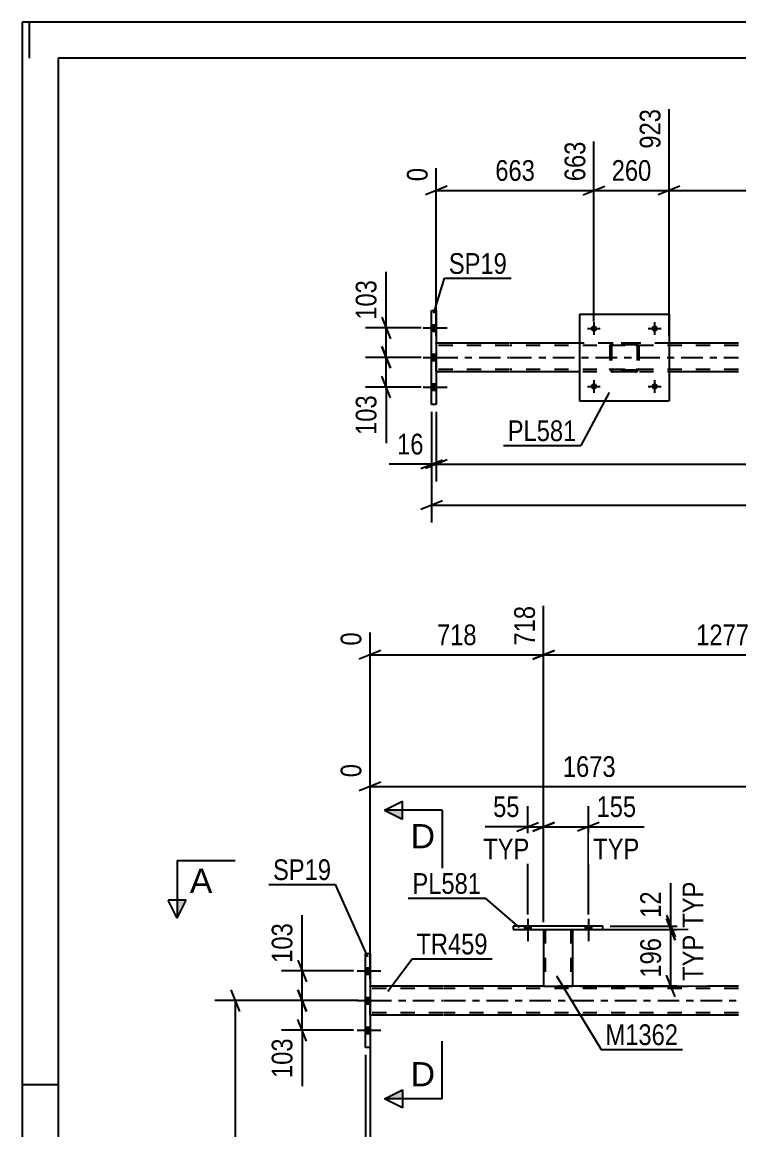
# Model space of a CAD drawing. Header units: millimetres. Extents: x 0 to 841, y 0 to 594.
# Drawn here: x 0 to 99.2, y 440.8 to 594 of the extents above; entities that cross this region are included whole.
import ezdxf

# ---------------------------------------------------------------- set-up
doc = ezdxf.new("R2010")
doc.units = ezdxf.units.MM
doc.linetypes.add('DXK_LINE_DOT2', pattern=[3.9198, 1.9599, -1.9599])
doc.linetypes.add('DXK_LINE_DOT3', pattern=[5.9187, 2.979, -0.9799, 0.9799, -0.9799])
doc.styles.add('Arial', font='ARIAL.TTF', dxfattribs={"height": 0.2})
doc.styles.add('Arial Narrow', font='ARIALN.TTF', dxfattribs={"height": 0.2})

# ---------------------------------------------------------------- blocks, each defined once
blk = doc.blocks.new('Unknown-814748436-1133')
at = {"color": 5, "linetype": 'Continuous'}
for p, q in [((841, 594), (0, 594)), ((0, 594), (0, 0)), ((1, 589), (1, 594)), ((836, 589), (5, 589)), ((5, 589), (5, 5)), ((5, 447), (0, 447))]:
    blk.add_line(p, q, dxfattribs=at)
blk = doc.blocks.new('Bolt-814748436-4861 - 4858')
at = {"linetype": 'Continuous'}
for points in [[(79.57, 543.61, -1), (78.69, 543.61, -1)], [(87.97, 543.61, -1), (87.09, 543.61, -1)]]:
    blk.add_hatch(color=1, dxfattribs=at).paths.add_polyline_path(points)
at = {"color": 1, "linetype": 'Continuous'}
for p, q in [((79.13, 544.49), (79.13, 542.73)), ((87.53, 544.49), (87.53, 542.73)), ((78.25, 543.61), (80.01, 543.61)), ((86.65, 543.61), (88.41, 543.61))]:
    blk.add_line(p, q, dxfattribs=at)
blk = doc.blocks.new('Bolt-814748436-4860 - 4858')
at = {"linetype": 'Continuous'}
for points in [[(79.57, 551.61, -1), (78.69, 551.61, -1)], [(87.97, 551.61, -1), (87.09, 551.61, -1)]]:
    blk.add_hatch(color=1, dxfattribs=at).paths.add_polyline_path(points)
at = {"color": 1, "linetype": 'Continuous'}
for p, q in [((79.13, 552.49), (79.13, 550.73)), ((87.53, 552.49), (87.53, 550.73)), ((78.25, 551.61), (80.01, 551.61)), ((86.65, 551.61), (88.41, 551.61))]:
    blk.add_line(p, q, dxfattribs=at)
blk = doc.blocks.new('Part-814748436-4892 - 4858')
at = {"color": 2, "linetype": 'Continuous'}
for p, q in [((77.13, 553.61), (77.13, 541.61)), ((77.13, 553.61), (89.53, 553.61)), ((89.53, 553.61), (89.53, 541.61)), ((77.13, 541.61), (89.53, 541.61))]:
    blk.add_line(p, q, dxfattribs=at)
blk = doc.blocks.new('Part-814748436-4893 - 4858')
at = {"color": 7, "linetype": 'DXK_LINE_DOT2'}
for p, q in [((81.33, 549.13), (81.37, 549.31)), ((81.37, 549.31), (81.33, 549.13)), ((81.33, 549.13), (81.33, 546.09)), ((81.57, 549.13), (81.59, 549.22)), ((81.57, 549.13), (81.57, 546.09)), ((81.59, 549.22), (81.64, 549.3)), ((81.63, 549.57), (81.81, 549.61)), ((81.81, 549.61), (81.63, 549.57)), ((81.64, 549.3), (81.72, 549.35)), ((81.72, 549.35), (81.81, 549.37)), ((84.85, 549.61), (81.81, 549.61)), ((84.85, 549.37), (81.81, 549.37)), ((84.85, 549.61), (85.04, 549.57)), ((85.04, 549.57), (84.85, 549.61)), ((84.85, 549.37), (84.94, 549.35)), ((84.94, 549.35), (85.02, 549.3)), ((85.02, 549.3), (85.07, 549.22)), ((85.07, 549.22), (85.09, 549.13)), ((85.09, 549.13), (85.09, 546.09)), ((85.3, 549.31), (85.33, 549.13)), ((85.33, 549.13), (85.3, 549.31)), ((85.33, 549.13), (85.33, 546.09)), ((81.37, 545.9), (81.33, 546.09)), ((81.33, 546.09), (81.37, 545.9)), ((81.59, 546), (81.57, 546.09)), ((81.64, 545.92), (81.59, 546)), ((81.81, 545.61), (81.63, 545.64)), ((81.63, 545.64), (81.81, 545.61)), ((81.72, 545.87), (81.64, 545.92)), ((81.81, 545.85), (81.72, 545.87)), ((84.85, 545.85), (81.81, 545.85)), ((84.85, 545.61), (81.81, 545.61)), ((84.94, 545.87), (84.85, 545.85)), ((85.04, 545.64), (84.85, 545.61)), ((84.85, 545.61), (85.04, 545.64)), ((85.02, 545.92), (84.94, 545.87)), ((85.07, 546), (85.02, 545.92)), ((85.09, 546.09), (85.07, 546)), ((85.33, 546.09), (85.3, 545.9)), ((85.3, 545.9), (85.33, 546.09))]:
    blk.add_line(p, q, dxfattribs=at)
at = {"color": 7, "linetype": 'DXK_LINE_DOT3'}
blk.add_line((83.33, 547.61), (83.33, 547.61), dxfattribs=at)
at = {"color": 7, "linetype": 'DXK_LINE_DOT2'}
for centre, start, end in [((81.81, 549.13), 112.5, 157.5), ((81.81, 549.13), 112.5, 157.5), ((84.85, 549.13), 22.5, 67.5), ((84.85, 549.13), 22.5, 67.5), ((81.81, 546.09), 202.5, 247.5), ((81.81, 546.09), 202.5, 247.5), ((84.85, 546.09), 292.5, 337.5), ((84.85, 546.09), 292.5, 337.5)]:
    blk.add_arc(centre, 0.48, start, end, dxfattribs=at)
blk = doc.blocks.new('Part-814748436-5004 - 4858')
at = {"color": 2, "linetype": 'Continuous'}
for p, q in [((56.67, 554.11), (57.31, 554.11)), ((56.67, 541.11), (56.67, 554.11)), ((57.31, 554.11), (57.31, 541.11)), ((57.31, 541.11), (56.67, 541.11))]:
    blk.add_line(p, q, dxfattribs=at)
blk = doc.blocks.new('Bolt-814748436-5053 - 4858')
at = {"linetype": 'Continuous'}
for points in [[(57.31, 551.27), (57.31, 552.15), (56.67, 552.15), (56.67, 551.27)], [(57.31, 551.27), (57.31, 552.15), (56.67, 552.15), (56.67, 551.27)], [(57.31, 551.27), (57.31, 552.15), (56.67, 552.15), (56.67, 551.27)], [(57.31, 547.17), (57.31, 548.05), (56.67, 548.05), (56.67, 547.17)], [(57.31, 547.17), (57.31, 548.05), (56.67, 548.05), (56.67, 547.17)], [(57.31, 543.07), (57.31, 543.95), (56.67, 543.95), (56.67, 543.07)], [(57.31, 543.07), (57.31, 543.95), (56.67, 543.95), (56.67, 543.07)], [(57.31, 543.07), (57.31, 543.95), (56.67, 543.95), (56.67, 543.07)]]:
    blk.add_hatch(color=1, dxfattribs=at).paths.add_polyline_path(points)
at = {"color": 1, "linetype": 'Continuous'}
for p, q in [((55.51, 551.71), (58.83, 551.71)), ((55.51, 551.71), (58.83, 551.71)), ((55.51, 551.71), (58.83, 551.71)), ((56.67, 552.15), (57.31, 552.15)), ((56.67, 552.15), (57.31, 552.15)), ((56.67, 552.15), (57.31, 552.15)), ((56.67, 551.27), (57.31, 551.27)), ((56.67, 551.27), (57.31, 551.27)), ((56.67, 551.27), (57.31, 551.27)), ((55.51, 547.61), (58.83, 547.61)), ((55.51, 547.61), (58.83, 547.61)), ((56.67, 548.05), (57.31, 548.05)), ((56.67, 548.05), (57.31, 548.05)), ((56.67, 547.17), (57.31, 547.17)), ((56.67, 547.17), (57.31, 547.17)), ((55.51, 543.51), (58.83, 543.51)), ((55.51, 543.51), (58.83, 543.51)), ((55.51, 543.51), (58.83, 543.51)), ((56.67, 543.95), (57.31, 543.95)), ((56.67, 543.95), (57.31, 543.95)), ((56.67, 543.95), (57.31, 543.95)), ((56.67, 543.07), (57.31, 543.07)), ((56.67, 543.07), (57.31, 543.07)), ((56.67, 543.07), (57.31, 543.07))]:
    blk.add_line(p, q, dxfattribs=at)
blk = doc.blocks.new('Part-814748436-5058 - 4858')
at = {"color": 2, "linetype": 'Continuous'}
for p, q in [((67.43, 549.61), (57.31, 549.61)), ((77.13, 549.61), (67.53, 549.61)), ((99.13, 549.61), (89.53, 549.61)), ((67.43, 545.61), (57.31, 545.61)), ((77.13, 545.61), (67.53, 545.61)), ((99.13, 545.61), (89.53, 545.61))]:
    blk.add_line(p, q, dxfattribs=at)
at = {"color": 7, "linetype": 'DXK_LINE_DOT2'}
for p, q in [((57.31, 545.61), (57.31, 549.61)), ((67.43, 549.29), (57.31, 549.29)), ((99.13, 549.29), (67.53, 549.29)), ((89.53, 549.61), (77.13, 549.61)), ((67.43, 545.93), (57.31, 545.93)), ((99.13, 545.93), (67.53, 545.93)), ((99.13, 545.61), (77.13, 545.61))]:
    blk.add_line(p, q, dxfattribs=at)
at = {"color": 7, "linetype": 'DXK_LINE_DOT3'}
for p, q in [((57.31, 547.61), (67.43, 547.61)), ((67.53, 547.61), (99.13, 547.61))]:
    blk.add_line(p, q, dxfattribs=at)
blk = doc.blocks.new('Bolt-814748436-3021 - 3014')
at = {"linetype": 'Continuous'}
for points in [[(69.52, 468.48), (70.4, 468.48), (70.4, 468.96), (69.52, 468.96)], [(77.92, 468.48), (78.8, 468.48), (78.8, 468.96), (77.92, 468.96)]]:
    blk.add_hatch(color=1, dxfattribs=at).paths.add_polyline_path(points)
at = {"color": 1, "linetype": 'Continuous'}
for p, q in [((69.52, 468.96), (69.52, 468.48)), ((69.96, 469.96), (69.96, 466.84)), ((70.4, 468.96), (70.4, 468.48)), ((77.92, 468.96), (77.92, 468.48)), ((78.36, 469.96), (78.36, 466.84)), ((78.8, 468.96), (78.8, 468.48))]:
    blk.add_line(p, q, dxfattribs=at)
blk = doc.blocks.new('Bolt-814748436-3028 - 3014')
at = {"linetype": 'Continuous'}
for points in [[(69.52, 468.48), (70.4, 468.48), (70.4, 468.96), (69.52, 468.96)], [(77.92, 468.48), (78.8, 468.48), (78.8, 468.96), (77.92, 468.96)]]:
    blk.add_hatch(color=1, dxfattribs=at).paths.add_polyline_path(points)
at = {"color": 1, "linetype": 'Continuous'}
for p, q in [((69.52, 468.96), (69.52, 468.48)), ((69.96, 469.96), (69.96, 466.84)), ((70.4, 468.96), (70.4, 468.48)), ((77.92, 468.96), (77.92, 468.48)), ((78.36, 469.96), (78.36, 466.84)), ((78.8, 468.96), (78.8, 468.48))]:
    blk.add_line(p, q, dxfattribs=at)
blk = doc.blocks.new('Part-814748436-3491 - 3014')
at = {"color": 2, "linetype": 'Continuous'}
for p, q in [((47.5, 452.14), (47.5, 465.14)), ((47.5, 465.14), (48.14, 465.14)), ((48.14, 465.14), (48.14, 452.14)), ((48.14, 452.14), (47.5, 452.14))]:
    blk.add_line(p, q, dxfattribs=at)
blk = doc.blocks.new('Part-814748436-3064 - 3014')
at = {"color": 7, "linetype": 'DXK_LINE_DOT2'}
for p, q in [((72.16, 468.49), (76.16, 468.49)), ((72.16, 468.48), (72.16, 468.49)), ((72.16, 468.49), (72.16, 468.48)), ((72.4, 468.49), (72.4, 460.64)), ((75.92, 468.49), (75.92, 460.64)), ((76.16, 468.49), (76.16, 468.48)), ((76.16, 468.48), (76.16, 468.49)), ((75.87, 460.64), (75.9, 460.64)), ((75.87, 460.64), (75.9, 460.64)), ((75.9, 460.64), (75.92, 460.64)), ((75.9, 460.64), (75.92, 460.64))]:
    blk.add_line(p, q, dxfattribs=at)
at = {"color": 2, "linetype": 'Continuous'}
for p, q in [((72.16, 468.48), (72.16, 460.64)), ((76.16, 468.48), (76.16, 460.64)), ((72.16, 460.64), (76.16, 460.64))]:
    blk.add_line(p, q, dxfattribs=at)
blk = doc.blocks.new('Part-814748436-3069 - 3014')
at = {"color": 2, "linetype": 'Continuous'}
for p, q in [((67.96, 468.96), (67.96, 468.48)), ((80.36, 468.96), (67.96, 468.96)), ((80.36, 468.48), (80.36, 468.96)), ((67.96, 468.48), (80.36, 468.48))]:
    blk.add_line(p, q, dxfattribs=at)
blk = doc.blocks.new('Bolt-814748436-3252 - 3014')
at = {"linetype": 'Continuous'}
for points in [[(48.14, 462.3), (48.14, 463.18), (47.5, 463.18), (47.5, 462.3)], [(48.14, 462.3), (48.14, 463.18), (47.5, 463.18), (47.5, 462.3)], [(48.14, 462.3), (48.14, 463.18), (47.5, 463.18), (47.5, 462.3)], [(48.14, 458.2), (48.14, 459.08), (47.5, 459.08), (47.5, 458.2)], [(48.14, 458.2), (48.14, 459.08), (47.5, 459.08), (47.5, 458.2)], [(48.14, 454.1), (48.14, 454.98), (47.5, 454.98), (47.5, 454.1)], [(48.14, 454.1), (48.14, 454.98), (47.5, 454.98), (47.5, 454.1)], [(48.14, 454.1), (48.14, 454.98), (47.5, 454.98), (47.5, 454.1)]]:
    blk.add_hatch(color=1, dxfattribs=at).paths.add_polyline_path(points)
at = {"color": 1, "linetype": 'Continuous'}
for p, q in [((47.5, 463.18), (48.14, 463.18)), ((47.5, 463.18), (48.14, 463.18)), ((47.5, 463.18), (48.14, 463.18)), ((46.34, 462.74), (49.66, 462.74)), ((46.34, 462.74), (49.66, 462.74)), ((46.34, 462.74), (49.66, 462.74)), ((47.5, 462.3), (48.14, 462.3)), ((47.5, 462.3), (48.14, 462.3)), ((47.5, 462.3), (48.14, 462.3)), ((46.34, 458.64), (49.66, 458.64)), ((46.34, 458.64), (49.66, 458.64)), ((47.5, 459.08), (48.14, 459.08)), ((47.5, 459.08), (48.14, 459.08)), ((47.5, 458.2), (48.14, 458.2)), ((47.5, 458.2), (48.14, 458.2)), ((46.34, 454.54), (49.66, 454.54)), ((46.34, 454.54), (49.66, 454.54)), ((46.34, 454.54), (49.66, 454.54)), ((47.5, 454.98), (48.14, 454.98)), ((47.5, 454.98), (48.14, 454.98)), ((47.5, 454.98), (48.14, 454.98)), ((47.5, 454.1), (48.14, 454.1)), ((47.5, 454.1), (48.14, 454.1)), ((47.5, 454.1), (48.14, 454.1))]:
    blk.add_line(p, q, dxfattribs=at)
blk = doc.blocks.new('Part-814748436-3323 - 3014')
at = {"color": 2, "linetype": 'Continuous'}
for p, q in [((58.26, 460.64), (48.14, 460.64)), ((72.16, 460.64), (58.36, 460.64)), ((99.13, 460.64), (76.16, 460.64)), ((58.26, 456.64), (48.14, 456.64)), ((99.13, 456.64), (58.36, 456.64))]:
    blk.add_line(p, q, dxfattribs=at)
at = {"color": 7, "linetype": 'DXK_LINE_DOT2'}
for p, q in [((48.14, 456.64), (48.14, 460.64)), ((58.26, 460.32), (48.14, 460.32)), ((99.13, 460.32), (58.36, 460.32)), ((76.16, 460.64), (72.16, 460.64)), ((58.26, 456.96), (48.14, 456.96)), ((99.13, 456.96), (58.36, 456.96))]:
    blk.add_line(p, q, dxfattribs=at)
at = {"color": 7, "linetype": 'DXK_LINE_DOT3'}
for p, q in [((48.14, 458.64), (58.26, 458.64)), ((58.36, 458.64), (99.13, 458.64))]:
    blk.add_line(p, q, dxfattribs=at)
blk = doc.blocks.new('StraightDimension-814748436-5116 - 4858')
at = {"color": 7, "linetype": 'Continuous'}
for p, q in [((56.67, 540.11), (56.67, 524.77)), ((58.17, 527.77), (55.17, 526.57)), ((56.67, 527.17), (763.62, 527.17))]:
    blk.add_line(p, q, dxfattribs=at)
blk = doc.blocks.new('StraightDimension-814748436-5137 - 4858')
at = {"color": 7, "linetype": 'Continuous'}
for p, q in [((57.31, 540.11), (57.31, 530.45)), ((58.81, 533.45), (55.81, 532.25)), ((57.31, 532.85), (762.98, 532.85))]:
    blk.add_line(p, q, dxfattribs=at)
blk = doc.blocks.new('StraightDimension-814748436-5147 - 4858')
at = {"color": 7, "linetype": 'Continuous'}
for p, q in [((56.67, 540.11), (56.67, 530.45)), ((57.31, 540.11), (57.31, 530.45)), ((55.17, 532.25), (58.17, 533.45)), ((58.81, 533.45), (55.81, 532.25)), ((56.67, 532.85), (57.31, 532.85))]:
    blk.add_line(p, q, dxfattribs=at)
at = {"color": 0}
blk.add_wipeout([(56.15, 533.6), (56.15, 537.8), (51.29, 537.8), (51.29, 533.6)], dxfattribs=at)
at = {"color": 7, "linetype": 'Continuous'}
blk.add_line((56.67, 532.85), (50.77, 532.85), dxfattribs=at)
blk.add_line((56.67, 532.85), (50.77, 532.85), dxfattribs=at)
at = {"color": 3, "style": 'Arial Narrow'}
blk.add_text('16', height=2.863, dxfattribs=at).set_placement((51.89, 534.2))
blk = doc.blocks.new('StraightDimension-814748436-5158 - 4858')
at = {"color": 7, "linetype": 'Continuous'}
for p, q in [((49.78, 553.21), (50.98, 550.21)), ((55.22, 551.71), (47.53, 551.71)), ((50.38, 547.61), (50.38, 551.71)), ((50.98, 546.11), (49.78, 549.11)), ((55.22, 547.61), (47.53, 547.61))]:
    blk.add_line(p, q, dxfattribs=at)
at = {"color": 0}
blk.add_wipeout([(49.63, 558.92), (45.43, 558.92), (45.43, 552.23), (49.63, 552.23)], dxfattribs=at)
at = {"color": 7, "linetype": 'Continuous'}
blk.add_line((50.38, 551.71), (50.38, 559.44), dxfattribs=at)
blk.add_line((50.38, 551.71), (50.38, 559.44), dxfattribs=at)
at = {"color": 3, "style": 'Arial Narrow'}
blk.add_text('103', height=2.863, rotation=90.0002, dxfattribs=at).set_placement((49.03, 552.83))
blk = doc.blocks.new('StraightDimension-814748436-5168 - 4858')
at = {"color": 7, "linetype": 'Continuous'}
for p, q in [((49.78, 549.11), (50.98, 546.11)), ((55.22, 547.61), (47.53, 547.61)), ((50.38, 543.51), (50.38, 547.61)), ((50.98, 542.01), (49.78, 545.01)), ((55.22, 543.51), (47.53, 543.51))]:
    blk.add_line(p, q, dxfattribs=at)
at = {"color": 0}
blk.add_wipeout([(49.63, 542.98), (45.43, 542.98), (45.43, 536.3), (49.63, 536.3)], dxfattribs=at)
at = {"color": 7, "linetype": 'Continuous'}
blk.add_line((50.38, 543.51), (50.38, 535.77), dxfattribs=at)
blk.add_line((50.38, 543.51), (50.38, 535.77), dxfattribs=at)
at = {"color": 3, "style": 'Arial Narrow'}
blk.add_text('103', height=2.863, rotation=90.0002, dxfattribs=at).set_placement((49.03, 536.9))
blk = doc.blocks.new('StraightDimension-814748436-15266 - 4858')
at = {"color": 7, "linetype": 'Continuous'}
for p, q in [((89.53, 550.61), (89.53, 581.98)), ((119.51, 552.61), (119.51, 579.31)), ((91.03, 571.3), (88.03, 570.1)), ((89.53, 570.7), (119.51, 570.7)), ((118.01, 570.1), (121.01, 571.3))]:
    blk.add_line(p, q, dxfattribs=at)
at = {"color": 0, "linetype": 'Continuous'}
blk.add_wipeout([(118.91, 579.91), (114.71, 579.91), (114.71, 571.4), (118.91, 571.4)], dxfattribs=at)
at = {"color": 0}
blk.add_wipeout([(108.78, 571.45), (108.78, 575.65), (100.27, 575.65), (100.27, 571.45)], dxfattribs=at)
at = {"color": 3, "linetype": 'Continuous', "style": 'Arial Narrow'}
blk.add_text('1940', height=2.863, rotation=90.0002, dxfattribs=at).set_placement((118.31, 572))
at = {"color": 3, "style": 'Arial Narrow'}
blk.add_text('1017', height=2.863, dxfattribs=at).set_placement((100.87, 572.05))
blk = doc.blocks.new('StraightDimension-814748436-15267 - 4858')
at = {"color": 7, "linetype": 'Continuous'}
for p, q in [((89.53, 550.61), (89.53, 581.98)), ((79.13, 552.61), (79.13, 577.48)), ((77.63, 570.1), (80.63, 571.3)), ((79.13, 570.7), (89.53, 570.7)), ((91.03, 571.3), (88.03, 570.1))]:
    blk.add_line(p, q, dxfattribs=at)
at = {"color": 0}
blk.add_wipeout([(87.68, 571.45), (87.68, 575.65), (80.99, 575.65), (80.99, 571.45)], dxfattribs=at)
at = {"color": 3, "style": 'Arial Narrow'}
blk.add_text('260', height=2.863, dxfattribs=at).set_placement((81.59, 572.05))
at = {"color": 0, "linetype": 'Continuous'}
blk.add_wipeout([(88.93, 582.58), (84.73, 582.58), (84.73, 575.9), (88.93, 575.9)], dxfattribs=at)
at = {"color": 3, "linetype": 'Continuous', "style": 'Arial Narrow'}
blk.add_text('923', height=2.863, rotation=90.0002, dxfattribs=at).set_placement((88.33, 576.5))
blk = doc.blocks.new('StraightDimension-814748436-15268 - 4858')
at = {"color": 7, "linetype": 'Continuous'}
for p, q in [((79.13, 552.61), (79.13, 577.48)), ((57.31, 550.61), (57.31, 573.82)), ((58.81, 571.3), (55.81, 570.1)), ((57.31, 570.7), (79.13, 570.7)), ((77.63, 570.1), (80.63, 571.3))]:
    blk.add_line(p, q, dxfattribs=at)
at = {"color": 0, "linetype": 'Continuous'}
for points in [[(78.53, 578.08), (74.33, 578.08), (74.33, 571.4), (78.53, 571.4)], [(56.71, 574.42), (52.51, 574.42), (52.51, 571.4), (56.71, 571.4)]]:
    blk.add_wipeout(points, dxfattribs=at)
at = {"color": 0}
blk.add_wipeout([(71.57, 571.45), (71.57, 575.65), (64.88, 575.65), (64.88, 571.45)], dxfattribs=at)
at = {"color": 3, "linetype": 'Continuous', "style": 'Arial Narrow'}
for s, height, p in [('663', 2.863, (77.93, 572)), ('0', 2.86, (56.11, 572))]:
    blk.add_text(s, height=height, rotation=90.0002, dxfattribs=at).set_placement(p)
at = {"color": 3, "style": 'Arial Narrow'}
blk.add_text('663', height=2.863, dxfattribs=at).set_placement((65.48, 572.05))
blk = doc.blocks.new('StraightDimension-814748436-4344 - 3014')
at = {"color": 7, "linetype": 'Continuous'}
for p, q in [((108.83, 457.64), (108.83, 496.85)), ((48.14, 466.14), (48.14, 491.36)), ((49.64, 488.84), (46.64, 487.64)), ((107.33, 487.64), (110.33, 488.84)), ((48.14, 488.24), (108.83, 488.24))]:
    blk.add_line(p, q, dxfattribs=at)
at = {"color": 0, "linetype": 'Continuous'}
for points in [[(108.23, 497.45), (104.03, 497.45), (104.03, 488.94), (108.23, 488.94)], [(47.54, 491.96), (43.34, 491.96), (43.34, 488.94), (47.54, 488.94)]]:
    blk.add_wipeout(points, dxfattribs=at)
at = {"color": 0}
blk.add_wipeout([(82.74, 488.99), (82.74, 493.19), (74.23, 493.19), (74.23, 488.99)], dxfattribs=at)
at = {"color": 3, "linetype": 'Continuous', "style": 'Arial Narrow'}
for s, height, p in [('1673', 2.863, (107.63, 489.54)), ('0', 2.86, (46.94, 489.54))]:
    blk.add_text(s, height=height, rotation=90.0002, dxfattribs=at).set_placement(p)
at = {"color": 3, "style": 'Arial Narrow'}
blk.add_text('1673', height=2.863, dxfattribs=at).set_placement((74.83, 489.59))
blk = doc.blocks.new('StraightDimension-814748436-4026 - 3014')
at = {"color": 7, "linetype": 'Continuous'}
blk.add_line((47.5, 451.14), (47.5, 294.81), dxfattribs=at)
blk = doc.blocks.new('StraightDimension-814748436-4556 - 3014')
at = {"color": 7, "linetype": 'Continuous'}
for p, q in [((38.15, 460.14), (39.35, 457.14)), ((45.84, 458.64), (35.9, 458.64)), ((38.75, 454.54), (38.75, 458.64)), ((39.35, 453.04), (38.15, 456.04)), ((45.84, 454.54), (35.9, 454.54))]:
    blk.add_line(p, q, dxfattribs=at)
at = {"color": 0}
blk.add_wipeout([(38, 454.02), (33.8, 454.02), (33.8, 447.33), (38, 447.33)], dxfattribs=at)
at = {"color": 7, "linetype": 'Continuous'}
blk.add_line((38.75, 454.54), (38.75, 446.81), dxfattribs=at)
blk.add_line((38.75, 454.54), (38.75, 446.81), dxfattribs=at)
at = {"color": 3, "style": 'Arial Narrow'}
blk.add_text('103', height=2.863, rotation=90.0002, dxfattribs=at).set_placement((37.4, 447.93))
blk = doc.blocks.new('StraightDimension-814748436-16806 - 3014')
at = {"color": 7, "linetype": 'Continuous'}
for p, q in [((72.16, 469.49), (72.16, 513.24)), ((48.14, 461.64), (48.14, 509.58)), ((49.64, 507.06), (46.64, 505.86)), ((48.14, 506.46), (72.16, 506.46)), ((70.66, 505.86), (73.66, 507.06))]:
    blk.add_line(p, q, dxfattribs=at)
at = {"color": 0, "linetype": 'Continuous'}
for points in [[(71.56, 513.84), (67.36, 513.84), (67.36, 507.15), (71.56, 507.15)], [(47.54, 510.18), (43.34, 510.18), (43.34, 507.15), (47.54, 507.15)]]:
    blk.add_wipeout(points, dxfattribs=at)
at = {"color": 0}
blk.add_wipeout([(63.49, 507.21), (63.49, 511.41), (56.81, 511.41), (56.81, 507.21)], dxfattribs=at)
at = {"color": 3, "linetype": 'Continuous', "style": 'Arial Narrow'}
for s, height, p in [('718', 2.863, (70.96, 507.76)), ('0', 2.86, (46.94, 507.76))]:
    blk.add_text(s, height=height, rotation=90.0002, dxfattribs=at).set_placement(p)
at = {"color": 3, "style": 'Arial Narrow'}
blk.add_text('718', height=2.863, dxfattribs=at).set_placement((57.41, 507.81))
blk = doc.blocks.new('StraightDimension-814748436-3612 - 3014')
at = {"color": 7, "linetype": 'Continuous'}
for p, q in [((69.96, 470.56), (69.96, 485.54)), ((72.16, 469.49), (72.16, 485.54)), ((68.46, 482.09), (71.46, 483.29)), ((73.66, 483.29), (70.66, 482.09)), ((69.96, 482.69), (72.16, 482.69))]:
    blk.add_line(p, q, dxfattribs=at)
at = {"color": 0}
blk.add_wipeout([(69.44, 483.44), (69.44, 487.64), (64.58, 487.64), (64.58, 483.44)], dxfattribs=at)
at = {"color": 0, "linetype": 'Continuous'}
blk.add_wipeout([(70.8, 477.59), (70.8, 481.79), (63.21, 481.79), (63.21, 477.59)], dxfattribs=at)
at = {"color": 7, "linetype": 'Continuous'}
blk.add_line((69.96, 482.69), (64.06, 482.69), dxfattribs=at)
blk.add_line((69.96, 482.69), (64.06, 482.69), dxfattribs=at)
at = {"color": 3, "style": 'Arial Narrow'}
blk.add_text('55', height=2.863, dxfattribs=at).set_placement((65.18, 484.04))
at = {"color": 3, "linetype": 'Continuous', "style": 'Arial Narrow'}
blk.add_text('TYP', height=2.863, dxfattribs=at).set_placement((63.81, 478.19))
blk = doc.blocks.new('StraightDimension-814748436-3620 - 3014')
at = {"color": 7, "linetype": 'Continuous'}
for p, q in [((72.16, 469.49), (72.16, 485.54)), ((78.36, 470.56), (78.36, 485.54)), ((70.66, 482.09), (73.66, 483.29)), ((79.86, 483.29), (76.86, 482.09)), ((72.16, 482.69), (78.36, 482.69))]:
    blk.add_line(p, q, dxfattribs=at)
at = {"color": 0}
blk.add_wipeout([(85.57, 483.44), (85.57, 487.64), (78.89, 487.64), (78.89, 483.44)], dxfattribs=at)
at = {"color": 0, "linetype": 'Continuous'}
blk.add_wipeout([(86.02, 477.59), (86.02, 481.79), (78.43, 481.79), (78.43, 477.59)], dxfattribs=at)
at = {"color": 7, "linetype": 'Continuous'}
blk.add_line((78.36, 482.69), (86.1, 482.69), dxfattribs=at)
blk.add_line((78.36, 482.69), (86.1, 482.69), dxfattribs=at)
at = {"color": 3, "style": 'Arial Narrow'}
blk.add_text('155', height=2.863, dxfattribs=at).set_placement((79.49, 484.04))
at = {"color": 3, "linetype": 'Continuous', "style": 'Arial Narrow'}
blk.add_text('TYP', height=2.863, dxfattribs=at).set_placement((79.03, 478.19))
blk = doc.blocks.new('StraightDimension-814748436-3685 - 3014')
at = {"color": 7, "linetype": 'Continuous'}
for p, q in [((48.14, 455.64), (48.14, 392.61)), ((89.01, 336.42), (89.01, 397.86)), ((49.64, 395.61), (46.64, 394.41)), ((87.51, 394.41), (90.51, 395.61)), ((48.14, 395.01), (89.01, 395.01))]:
    blk.add_line(p, q, dxfattribs=at)
at = {"color": 0}
blk.add_wipeout([(72.83, 395.76), (72.83, 399.96), (64.32, 399.96), (64.32, 395.76)], dxfattribs=at)
at = {"color": 3, "style": 'Arial Narrow'}
blk.add_text('1139', height=2.863, dxfattribs=at).set_placement((64.92, 396.36))
blk = doc.blocks.new('StraightDimension-814748436-3708 - 3014')
at = {"color": 7, "linetype": 'Continuous'}
for p, q in [((30.12, 457.14), (28.92, 460.14)), ((46.5, 458.64), (26.67, 458.64)), ((29.52, 332.78), (29.52, 458.64)), ((28.92, 334.28), (30.12, 331.28)), ((87.37, 332.78), (26.67, 332.78))]:
    blk.add_line(p, q, dxfattribs=at)
at = {"color": 0}
blk.add_wipeout([(28.77, 399.97), (24.57, 399.97), (24.57, 391.46), (28.77, 391.46)], dxfattribs=at)
at = {"color": 3, "style": 'Arial Narrow'}
blk.add_text('3147', height=2.863, rotation=90.0002, dxfattribs=at).set_placement((28.17, 392.06))
blk = doc.blocks.new('StraightDimension-814748436-4355 - 3014')
at = {"color": 7, "linetype": 'Continuous'}
for p, q in [((89.15, 470.46), (90.35, 467.46)), ((81.36, 468.96), (92.15, 468.96)), ((90.35, 466.99), (89.15, 469.99)), ((89.75, 468.49), (89.75, 468.96)), ((77.16, 468.49), (92.15, 468.49))]:
    blk.add_line(p, q, dxfattribs=at)
at = {"color": 0, "linetype": 'Continuous'}
blk.add_wipeout([(94.85, 475.71), (90.65, 475.71), (90.65, 468.12), (94.85, 468.12)], dxfattribs=at)
at = {"color": 0}
blk.add_wipeout([(89, 474.34), (84.8, 474.34), (84.8, 469.49), (89, 469.49)], dxfattribs=at)
at = {"color": 7, "linetype": 'Continuous'}
blk.add_line((89.75, 468.96), (89.75, 474.87), dxfattribs=at)
blk.add_line((89.75, 468.96), (89.75, 474.87), dxfattribs=at)
at = {"color": 3, "style": 'Arial Narrow'}
blk.add_text('12', height=2.863, rotation=90.0002, dxfattribs=at).set_placement((88.4, 470.09))
at = {"color": 3, "linetype": 'Continuous', "style": 'Arial Narrow'}
blk.add_text('TYP', height=2.863, rotation=90.0002, dxfattribs=at).set_placement((94.25, 468.72))
blk = doc.blocks.new('StraightDimension-814748436-4363 - 3014')
at = {"color": 7, "linetype": 'Continuous'}
for p, q in [((89.15, 469.99), (90.35, 466.99)), ((77.16, 468.49), (92.15, 468.49)), ((89.75, 460.64), (89.75, 468.49)), ((90.35, 459.14), (89.15, 462.14)), ((77.16, 460.64), (92.15, 460.64))]:
    blk.add_line(p, q, dxfattribs=at)
at = {"color": 0}
blk.add_wipeout([(89, 467.91), (84.8, 467.91), (84.8, 461.22), (89, 461.22)], dxfattribs=at)
at = {"color": 0, "linetype": 'Continuous'}
blk.add_wipeout([(94.85, 468.36), (90.65, 468.36), (90.65, 460.77), (94.85, 460.77)], dxfattribs=at)
at = {"color": 3, "linetype": 'Continuous', "style": 'Arial Narrow'}
blk.add_text('TYP', height=2.863, rotation=90.0002, dxfattribs=at).set_placement((94.25, 461.37))
at = {"color": 3, "style": 'Arial Narrow'}
blk.add_text('196', height=2.863, rotation=90.0002, dxfattribs=at).set_placement((88.4, 461.82))
blk = doc.blocks.new('StraightDimension-814748436-4546 - 3014')
at = {"color": 7, "linetype": 'Continuous'}
for p, q in [((38.15, 464.24), (39.35, 461.24)), ((45.84, 462.74), (35.9, 462.74)), ((38.75, 458.64), (38.75, 462.74)), ((39.35, 457.14), (38.15, 460.14)), ((45.84, 458.64), (35.9, 458.64))]:
    blk.add_line(p, q, dxfattribs=at)
at = {"color": 0}
blk.add_wipeout([(38, 469.95), (33.8, 469.95), (33.8, 463.27), (38, 463.27)], dxfattribs=at)
at = {"color": 7, "linetype": 'Continuous'}
blk.add_line((38.75, 462.74), (38.75, 470.48), dxfattribs=at)
blk.add_line((38.75, 462.74), (38.75, 470.48), dxfattribs=at)
at = {"color": 3, "style": 'Arial Narrow'}
blk.add_text('103', height=2.863, rotation=90.0002, dxfattribs=at).set_placement((37.4, 463.87))
blk = doc.blocks.new('StraightDimension-814748436-16805 - 3014')
at = {"color": 7, "linetype": 'Continuous'}
for p, q in [((121.71, 469.49), (121.71, 515.07)), ((72.16, 469.49), (72.16, 513.24)), ((73.66, 507.06), (70.66, 505.86)), ((72.16, 506.46), (121.71, 506.46)), ((120.21, 505.86), (123.21, 507.06))]:
    blk.add_line(p, q, dxfattribs=at)
at = {"color": 0, "linetype": 'Continuous'}
blk.add_wipeout([(121.11, 515.67), (116.91, 515.67), (116.91, 507.15), (121.11, 507.15)], dxfattribs=at)
at = {"color": 0}
blk.add_wipeout([(101.19, 507.21), (101.19, 511.41), (92.68, 511.41), (92.68, 507.21)], dxfattribs=at)
at = {"color": 3, "linetype": 'Continuous', "style": 'Arial Narrow'}
blk.add_text('1995', height=2.863, rotation=90.0002, dxfattribs=at).set_placement((120.51, 507.76))
at = {"color": 3, "style": 'Arial Narrow'}
blk.add_text('1277', height=2.863, dxfattribs=at).set_placement((93.28, 507.81))
blk = doc.blocks.new('Mark-814748436-4888 - 4858')
at = {"color": 0}
blk.add_wipeout([(76.7, 536.04), (76.7, 539.04), (67.2, 539.04), (67.2, 536.04)], dxfattribs=at)
blk.add_wipeout([(76.7, 536.04), (76.7, 539.04), (67.2, 539.04), (67.2, 536.04)], dxfattribs=at)
at = {"color": 30, "linetype": 'Continuous'}
for p in [(81.23, 542.78), (66.6, 535.44)]:
    blk.add_line(p, (77.3, 535.44), dxfattribs=at)
at = {"color": 3, "style": 'Arial Narrow'}
blk.add_text('PL581', height=2.863, dxfattribs=at).set_placement((67.2, 536.04))
blk = doc.blocks.new('Mark-814748436-5000 - 4858')
at = {"color": 0}
blk.add_wipeout([(67.09, 559.18), (67.09, 562.18), (59.05, 562.18), (59.05, 559.18)], dxfattribs=at)
blk.add_wipeout([(67.09, 559.18), (67.09, 562.18), (59.05, 562.18), (59.05, 559.18)], dxfattribs=at)
at = {"color": 30, "linetype": 'Continuous'}
for p, q in [((56.99, 553.75), (58.45, 558.58)), ((58.45, 558.58), (67.69, 558.58))]:
    blk.add_line(p, q, dxfattribs=at)
at = {"color": 3, "style": 'Arial Narrow'}
blk.add_text('SP19', height=2.863, dxfattribs=at).set_placement((59.05, 559.18))
blk = doc.blocks.new('Mark-814748436-3060 - 3014')
at = {"color": 0}
blk.add_wipeout([(90.79, 452.49), (90.79, 455.49), (80.73, 455.49), (80.73, 452.49)], dxfattribs=at)
blk.add_wipeout([(90.79, 452.49), (90.79, 455.49), (80.73, 455.49), (80.73, 452.49)], dxfattribs=at)
at = {"color": 30, "linetype": 'Continuous'}
for p, q in [((73.97, 462.09), (80.13, 451.89)), ((80.13, 451.89), (91.39, 451.89))]:
    blk.add_line(p, q, dxfattribs=at)
at = {"color": 3, "style": 'Arial Narrow'}
blk.add_text('M1362', height=2.863, dxfattribs=at).set_placement((80.73, 452.49))
blk = doc.blocks.new('Mark-814748436-3065 - 3014')
at = {"color": 0}
blk.add_wipeout([(63.52, 473.41), (63.52, 476.41), (54.01, 476.41), (54.01, 473.41)], dxfattribs=at)
blk.add_wipeout([(63.52, 473.41), (63.52, 476.41), (54.01, 476.41), (54.01, 473.41)], dxfattribs=at)
at = {"color": 30, "linetype": 'Continuous'}
for p in [(53.41, 472.81), (68.82, 468.77)]:
    blk.add_line(p, (64.12, 472.81), dxfattribs=at)
at = {"color": 3, "style": 'Arial Narrow'}
blk.add_text('PL581', height=2.863, dxfattribs=at).set_placement((54.01, 473.41))
blk = doc.blocks.new('Mark-814748436-3487 - 3014')
at = {"color": 0}
blk.add_wipeout([(42.76, 475.32), (42.76, 478.32), (34.72, 478.32), (34.72, 475.32)], dxfattribs=at)
blk.add_wipeout([(42.76, 475.32), (42.76, 478.32), (34.72, 478.32), (34.72, 475.32)], dxfattribs=at)
at = {"color": 30, "linetype": 'Continuous'}
for p in [(34.12, 474.72), (47.86, 464.7)]:
    blk.add_line(p, (43.36, 474.72), dxfattribs=at)
at = {"color": 3, "style": 'Arial Narrow'}
blk.add_text('SP19', height=2.863, dxfattribs=at).set_placement((34.72, 475.32))
blk = doc.blocks.new('Mark-814748436-3319 - 3014')
at = {"color": 0}
blk.add_wipeout([(64.43, 465.04), (64.43, 468.04), (54.56, 468.04), (54.56, 465.04)], dxfattribs=at)
blk.add_wipeout([(64.43, 465.04), (64.43, 468.04), (54.56, 468.04), (54.56, 465.04)], dxfattribs=at)
at = {"color": 30, "linetype": 'Continuous'}
for p, q in [((50.62, 459.93), (53.96, 464.44)), ((53.96, 464.44), (65.03, 464.44))]:
    blk.add_line(p, q, dxfattribs=at)
at = {"color": 3, "style": 'Arial Narrow'}
blk.add_text('TR459', height=2.863, dxfattribs=at).set_placement((54.56, 465.04))
blk = doc.blocks.new('SectionMark-814748436-4776 - 3014')
at = {"linetype": 'Continuous'}
blk.add_hatch(color=6, dxfattribs=at).paths.add_polyline_path([(21.46, 472.54), (22.71, 472.54), (21.46, 470.04)])
at = {"color": 6, "linetype": 'Continuous'}
for p, q in [((21.46, 478.04), (29.46, 478.04)), ((21.46, 478.04), (21.46, 470.04)), ((21.46, 470.04), (20.21, 472.54)), ((22.71, 472.54), (20.21, 472.54)), ((21.46, 470.04), (22.71, 472.54))]:
    blk.add_line(p, q, dxfattribs=at)
at = {"color": 0, "linetype": 'Continuous'}
blk.add_wipeout([(26.32, 473.54), (26.32, 477.04), (23.21, 477.04), (23.21, 473.54)], dxfattribs=at)
at = {"color": 3, "linetype": 'Continuous', "style": 'Arial'}
blk.add_text('A', height=3.34, dxfattribs=at).set_placement((23.21, 473.54))
blk = doc.blocks.new('SectionMark-814748436-4780 - 3014')
at = {"linetype": 'Continuous'}
for points in [[(52.64, 484.97), (52.64, 483.72), (50.14, 484.97)], [(52.64, 446.29), (52.64, 445.04), (50.14, 445.04)]]:
    blk.add_hatch(color=6, dxfattribs=at).paths.add_polyline_path(points)
at = {"color": 6, "linetype": 'Continuous'}
for p, q in [((50.14, 484.97), (52.64, 486.22)), ((52.64, 483.72), (52.64, 486.22)), ((58.14, 484.97), (50.14, 484.97)), ((50.14, 484.97), (52.64, 483.72)), ((58.14, 484.97), (58.14, 476.97)), ((58.14, 445.04), (58.14, 453.04)), ((50.14, 445.04), (52.64, 446.29)), ((52.64, 446.29), (52.64, 443.79)), ((58.14, 445.04), (50.14, 445.04)), ((52.64, 443.79), (50.14, 445.04))]:
    blk.add_line(p, q, dxfattribs=at)
at = {"color": 0, "linetype": 'Continuous'}
for points in [[(57.14, 479.72), (57.14, 483.22), (53.77, 483.22), (53.77, 479.72)], [(57.14, 446.79), (57.14, 450.29), (53.77, 450.29), (53.77, 446.79)]]:
    blk.add_wipeout(points, dxfattribs=at)
at = {"color": 3, "linetype": 'Continuous', "style": 'Arial'}
for p in [(53.77, 479.72), (53.77, 446.79)]:
    blk.add_text('D', height=3.34, dxfattribs=at).set_placement(p)

msp = doc.modelspace()

# ---------------------------------------------------------------- block references
for name in ['Unknown-814748436-1133', 'Part-814748436-5004 - 4858', 'Part-814748436-4892 - 4858', 'Bolt-814748436-5053 - 4858', 'Bolt-814748436-4860 - 4858', 'Part-814748436-5058 - 4858', 'Part-814748436-4893 - 4858', 'Bolt-814748436-4861 - 4858', 'Part-814748436-3069 - 3014', 'Bolt-814748436-3021 - 3014', 'Bolt-814748436-3028 - 3014', 'Part-814748436-3064 - 3014', 'Part-814748436-3491 - 3014', 'Bolt-814748436-3252 - 3014', 'Part-814748436-3323 - 3014']:
    msp.add_blockref(name, (0, 0))

# ---------------------------------------------------------------- next in the draw order: block references
for name in ['StraightDimension-814748436-15266 - 4858', 'StraightDimension-814748436-5158 - 4858', 'StraightDimension-814748436-5116 - 4858', 'StraightDimension-814748436-4344 - 3014', 'StraightDimension-814748436-4026 - 3014']:
    msp.add_blockref(name, (0, 0))

# ---------------------------------------------------------------- next in the draw order: block references
for name in ['StraightDimension-814748436-15267 - 4858', 'StraightDimension-814748436-5137 - 4858', 'StraightDimension-814748436-16806 - 3014', 'StraightDimension-814748436-4556 - 3014', 'StraightDimension-814748436-3685 - 3014']:
    msp.add_blockref(name, (0, 0))

# ---------------------------------------------------------------- next in the draw order: block references
for name in ['StraightDimension-814748436-15268 - 4858', 'Mark-814748436-4888 - 4858', 'StraightDimension-814748436-5147 - 4858', 'StraightDimension-814748436-3612 - 3014', 'StraightDimension-814748436-3708 - 3014']:
    msp.add_blockref(name, (0, 0))

# ---------------------------------------------------------------- next in the draw order: block references
for name in ['Mark-814748436-5000 - 4858', 'StraightDimension-814748436-5168 - 4858', 'StraightDimension-814748436-3620 - 3014', 'Mark-814748436-3065 - 3014', 'StraightDimension-814748436-4546 - 3014']:
    msp.add_blockref(name, (0, 0))

# ---------------------------------------------------------------- next in the draw order: block references
for name in ['Mark-814748436-3487 - 3014', 'StraightDimension-814748436-4355 - 3014', 'Mark-814748436-3319 - 3014']:
    msp.add_blockref(name, (0, 0))

# ---------------------------------------------------------------- next in the draw order: block references
msp.add_blockref('StraightDimension-814748436-4363 - 3014', (0, 0))

# ---------------------------------------------------------------- next in the draw order: block references
for name in ['StraightDimension-814748436-16805 - 3014', 'Mark-814748436-3060 - 3014']:
    msp.add_blockref(name, (0, 0))

# ---------------------------------------------------------------- next in the draw order: block references
msp.add_blockref('SectionMark-814748436-4776 - 3014', (0, 0))

# ---------------------------------------------------------------- next in the draw order: block references
msp.add_blockref('SectionMark-814748436-4780 - 3014', (0, 0))

doc.saveas('drawing.dxf')
